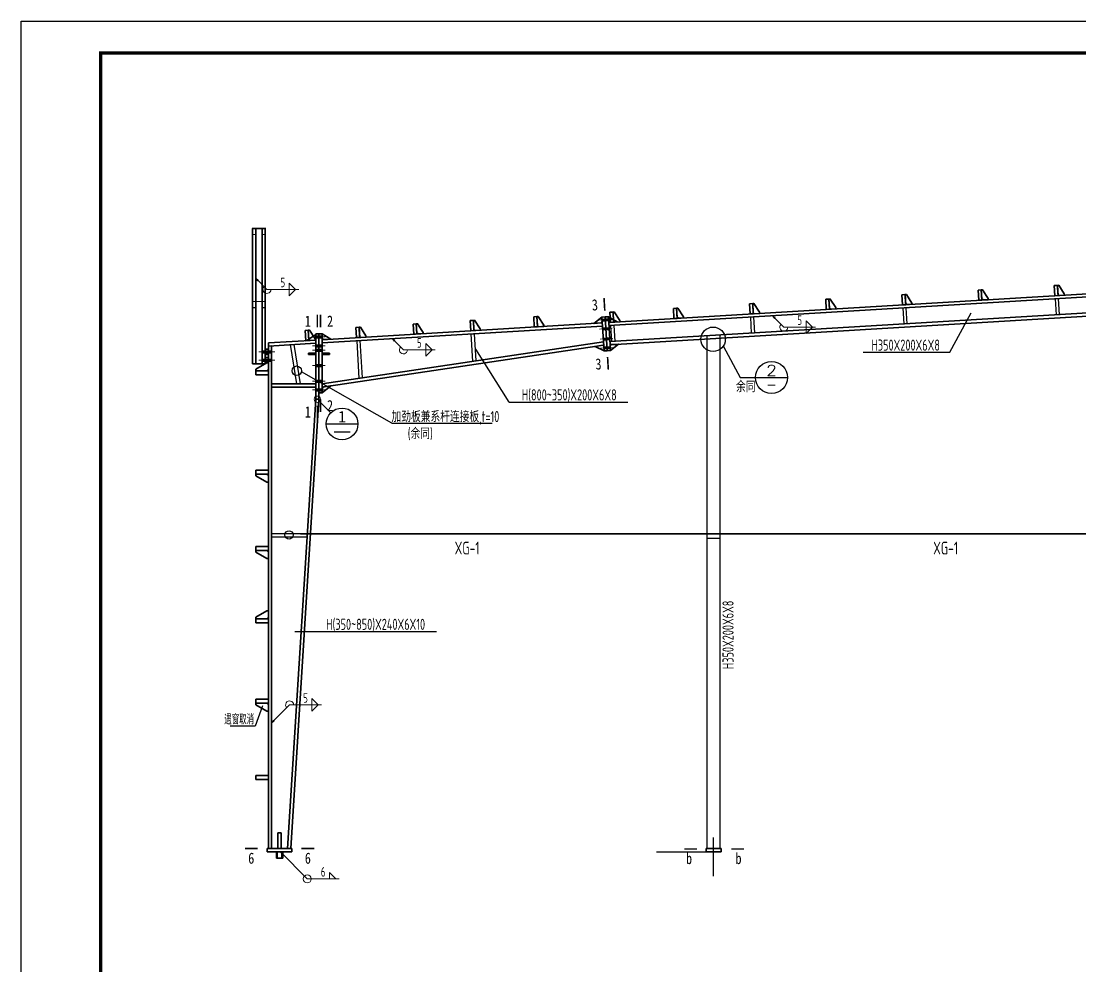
# Model space of a CAD drawing. Extents: x 492302 to 683319, y -252071 to 755100.
# Drawn here: x 493236 to 526527, y -151630 to -121930 of the extents above; entities that cross this region are included whole.
import ezdxf
from ezdxf.enums import TextEntityAlignment as Align

# ---------------------------------------------------------------- set-up
doc = ezdxf.new("R2010")
doc.units = 0
doc.header["$LTSCALE"] = 1000
doc.header["$MEASUREMENT"] = 0
doc.linetypes.add('DOTE', pattern=[2.42, 2, -0.2, 0.02, -0.2])
for name, color, linetype, lineweight in [('10', 7, 'Continuous', 35), ('114', 2, 'Continuous', 18), ('116', 1, 'Continuous', 35), ('12', 2, 'Continuous', 35), ('14', 2, 'Continuous', 35), ('墙线__粗线', 7, 'Continuous', 18), ('焊缝标注', 9, 'Continuous', 18), ('索引符号标注', 9, 'Continuous', 18), ('钢板标注', 9, 'Continuous', 18)]:
    doc.layers.add(name, color=color, linetype=linetype, lineweight=lineweight)
for name, color, linetype in [('11', 3, 'Continuous'), ('3T_WOOD', 21, 'Continuous'), ('BALCONY', 6, 'Continuous'), ('DOTE', 14, 'DOTE'), ('FRAMING', 2, 'Continuous'), ('PUB_DIM', 171, 'Continuous'), ('TK', 4, 'Continuous')]:
    doc.layers.add(name, color=color, linetype=linetype)
doc.styles.add('COMP', font='COMPLEX.shx', dxfattribs={"bigfont": 'hztxt'})
doc.styles.add('FromPkpm', font='Pkpmeng', dxfattribs={"width": 0.7, "bigfont": 'hztxt'})
doc.styles.add('TSSD_Dimension', font='Tssdeng.shx', dxfattribs={"width": 0.7, "bigfont": 'hztxt.shx'})
doc.styles.add('TSSD_REIN', font='tssdeng.shx', dxfattribs={"width": 0.7, "bigfont": 'tssdchn.shx'})
doc.styles.add('图框', font='')
doc.styles.add('图框字体', font='', dxfattribs={"width": 0.8})
doc.styles.get('图框').set_extended_font_data('SimSun')
doc.styles.get('图框字体').set_extended_font_data('NSimSun')

# ---------------------------------------------------------------- blocks, each defined once
blk = doc.blocks.new('GeYuanFrame_46685158', base_point=(20.09, 4.53))
at = {"layer": 'TK'}
blk.add_lwpolyline([(20.09, 4.53), (20.09, 598.53), (1071.09, 598.53), (1071.09, 4.53)], close=True, dxfattribs=at)
at = {"layer": 'TK', "const_width": 1}
blk.add_lwpolyline([(45.09, 588.53), (1061.09, 588.53), (1061.09, 14.53), (45.09, 14.53)], close=True, dxfattribs=at)
blk = doc.blocks.new('w453w53')
at = {"layer": '12', "color": 4}
for p, q in [((473598, 1381074, -5700), (474078, 1381074, -5700)), ((473598, 1380924, -5700), (473598, 1381074, -5700)), ((473598, 1381074, -5700), (474078, 1381074, -5700)), ((474078, 1381074, -5700), (474078, 1380925, -5700)), ((473598, 1380924, -5700), (473598, 1380864, -5700)), ((473598, 1380864, -5700), (474019, 1380624, -5700)), ((474078, 1380865, -5700), (474018, 1380924, -5700)), ((474019, 1380624, -5700), (474078, 1380625, -5700)), ((474078, 1380625, -5700), (474078, 1380865, -5700))]:
    blk.add_line(p, q, dxfattribs=at)
at = {"layer": '12', "color": 4, "elevation": -5700}
blk.add_lwpolyline([(474078, 1380925), (473598, 1380925)], dxfattribs=at)
blk = doc.blocks.new('Q321QS4A234223')
at = {"layer": '12', "lineweight": 35, "ltscale": 100}
for p, q in [((409213, 107552), (409113, 107546)), ((409113, 107546), (409132, 107227)), ((409232, 107233), (409213, 107552)), ((404422, 107265), (404322, 107259)), ((404322, 107259), (404341, 106939)), ((404441, 106945), (404422, 107265)), ((406817, 107409), (406717, 107403)), ((406717, 107403), (406737, 107083)), ((406836, 107089), (406817, 107409)), ((409132, 107227), (409232, 107233)), ((399630, 106977), (399530, 106971)), ((399530, 106971), (399549, 106652)), ((399649, 106658), (399630, 106977)), ((402026, 107121), (401926, 107115)), ((401926, 107115), (401945, 106796)), ((402045, 106802), (402026, 107121)), ((404341, 106939), (404441, 106945)), ((406737, 107083), (406836, 107089)), ((392842, 106570), (392743, 106564)), ((392743, 106564), (392762, 106245)), ((392862, 106251), (392842, 106570)), ((395238, 106714), (395138, 106708)), ((395138, 106708), (395157, 106388)), ((395257, 106394), (395238, 106714)), ((397234, 106834), (397135, 106828)), ((397135, 106828), (397154, 106508)), ((397254, 106514), (397234, 106834)), ((399549, 106652), (399649, 106658)), ((401945, 106796), (402045, 106802)), ((387252, 106235), (387153, 106229)), ((387153, 106229), (387172, 105909)), ((387272, 105915), (387252, 106235)), ((389049, 106342), (388949, 106336)), ((388949, 106336), (388969, 106017)), ((389068, 106023), (389049, 106342)), ((390846, 106450), (390746, 106444)), ((390746, 106444), (390765, 106125)), ((390865, 106131), (390846, 106450)), ((392762, 106245), (392862, 106251)), ((395157, 106388), (395257, 106394)), ((397154, 106508), (397254, 106514)), ((385655, 106139), (385555, 106133)), ((385555, 106133), (385575, 105813)), ((385674, 105819), (385655, 106139)), ((387172, 105909), (387272, 105915)), ((388969, 106017), (389068, 106023)), ((390765, 106125), (390865, 106131)), ((385575, 105813), (385674, 105819))]:
    blk.add_line(p, q, dxfattribs=at)
for points in [[(409429, 107285), (409432, 107245), (409272, 107235), (409230, 107273), (409213, 107552), (409253, 107555)], [(404638, 106997), (404640, 106957), (404481, 106948), (404438, 106985), (404422, 107265), (404461, 107267)], [(407034, 107141), (407036, 107101), (406876, 107092), (406834, 107129), (406817, 107409), (406857, 107411)], [(399847, 106710), (399849, 106670), (399689, 106660), (399647, 106698), (399630, 106977), (399670, 106980)], [(402242, 106854), (402245, 106814), (402085, 106804), (402043, 106842), (402026, 107121), (402066, 107123)], [(393059, 106303), (393061, 106263), (392901, 106253), (392859, 106291), (392842, 106570), (392882, 106572)], [(395454, 106446), (395457, 106406), (395297, 106397), (395255, 106434), (395238, 106714), (395278, 106716)], [(397451, 106566), (397453, 106526), (397294, 106517), (397251, 106554), (397234, 106834), (397274, 106836)], [(387469, 105967), (387471, 105927), (387311, 105918), (387269, 105955), (387252, 106235), (387292, 106237)], [(389266, 106075), (389268, 106035), (389108, 106025), (389066, 106063), (389049, 106342), (389089, 106345)], [(391062, 106183), (391065, 106143), (390905, 106133), (390863, 106171), (390846, 106450), (390886, 106453)], [(385872, 105871), (385874, 105831), (385714, 105822), (385672, 105859), (385655, 106139), (385695, 106141)]]:
    blk.add_lwpolyline(points, close=True, dxfattribs=at)
at = {"layer": '3T_WOOD'}
for points in [[(409138, 107126), (409168, 106628)], [(409238, 107132), (409268, 106634)], [(399556, 106551), (399585, 106053)], [(399655, 106557), (399685, 106059)], [(404347, 106838), (404377, 106340)], [(404447, 106844), (404477, 106346)], [(395163, 106287), (395193, 105789)], [(395263, 106293), (395293, 105795)], [(390771, 106023), (390823, 105160)], [(390871, 106029), (390923, 105175)], [(387178, 105808), (387249, 104627)], [(387278, 105814), (387348, 104641)]]:
    blk.add_lwpolyline(points, dxfattribs=at)
blk = doc.blocks.new('_INDEX')
blk.add_line((-0.5, 0), (0.5, 0))
blk.add_circle((0, 0), 0.5)
at = {"style": 'COMP'}
for tag, width, p, p2 in [('1', 2.333333, (-0.17, 0.05), (0.17, 0.05)), ('-', 1.166667, (-0.17, -0.39), (0.17, -0.39))]:
    blk.add_attdef(tag, text='', height=0.34, dxfattribs=dict(at, width=width)).set_placement(p, p2, align=Align.FIT)

msp = doc.modelspace()

# ---------------------------------------------------------------- hatches: boundary and pattern name
at = {"layer": '焊缝标注'}
for points in [[(500611.2, -130008), (500671.1, -130089.5), (500692.4, -130068.3)], [(516867, -131193.5), (516926.9, -131275), (516948.2, -131253.8)], [(504903.7, -131911.3), (504963.6, -131992.8), (504984.8, -131971.6)], [(501111.2, -143993.2), (501192.5, -143933.1), (501171.3, -143911.9)], [(501386.2, -148044.7), (501446.1, -148126.2), (501467.4, -148105)]]:
    msp.add_hatch(color=256, dxfattribs=at).paths.add_polyline_path(points)

# ---------------------------------------------------------------- linework, layer by layer
at = {"color": 3, "lineweight": 35, "ltscale": 100}
for p, q in [((500511.2, -132707.8), (500511.2, -128444.7)), ((500511.2, -128444.7), (500611.2, -128444.7)), ((500511.2, -128444.7), (500911.2, -128444.7)), ((500611.2, -132707.8), (500611.2, -128444.7)), ((500811.2, -132707.8), (500811.2, -128444.7)), ((500811.2, -128444.7), (500911.2, -128444.7)), ((500911.2, -132707.8), (500911.2, -128444.7)), ((511710.8, -131402.7), (532311.6, -130166.6)), ((511716.8, -131502.5), (532317.5, -130266.5)), ((511746.8, -132001.6), (532347.5, -130765.6)), ((511752.8, -132101.4), (532353.5, -130865.4)), ((502699.2, -131943.4), (511511.2, -131414.7)), ((502699.2, -132043.6), (511517.2, -131514.5)), ((501011.2, -132144.8), (501111.2, -132138.8)), ((501011.2, -147944.7), (501011.2, -132144.8)), ((501111.2, -147944.7), (501111.2, -132138.8)), ((502699.2, -133334.2), (511547.1, -132013.2)), ((502699.2, -133435.3), (511553.1, -132113.4)), ((500511.2, -132707.8), (500911.2, -132707.8)), ((501611, -147944.7), (502499.2, -133815.3)), ((501711.2, -147944.7), (502599.4, -133815.3)), ((502499.2, -133815.3), (502599.4, -133815.3))]:
    msp.add_line(p, q, dxfattribs=at)
for p, q in [((514807.5, -138044.6), (515207.5, -138044.6)), ((514807.6, -138184.9), (515207.5, -138184.9))]:
    msp.add_line(p, q)
at = {"const_width": 37.7}
for points in [[(500611.2, -128638.5), (500511.2, -128638.5), (500511.2, -128444.7), (500911.2, -128444.7), (500911.2, -128638.5), (500813.9, -128638.5)], [(500611.2, -130938.4), (500511.2, -130938.4), (500511.2, -130744.6), (500911.2, -130744.6), (500911.2, -130938.4), (500813.9, -130938.4)]]:
    msp.add_lwpolyline(points, dxfattribs=at)
at = {"color": 6}
msp.add_lwpolyline([(500822, -143458.8), (500591, -144097), (499803.2, -144097)], dxfattribs=at)
at = {"layer": '10', "lineweight": 35, "ltscale": 100, "const_width": 50}
for points in [[(511564.3, -130630.1), (511588.3, -131029.4)], [(502549.2, -131158.9), (502549.2, -131558.9)], [(502649.2, -131158.9), (502649.2, -131558.9)], [(511699.8, -132888), (511675.8, -132488.7)], [(502649.2, -134215.3), (502649.2, -133815.3)], [(502549.2, -134415.3), (502549.2, -134015.3)], [(500271.2, -147944.7), (500671.2, -147944.7)], [(502451.2, -147944.7), (502051.2, -147944.7)]]:
    msp.add_lwpolyline(points, dxfattribs=at)
at = {"layer": '10', "const_width": 45, "elevation": 200}
for points in [[(514089.6, -147955.8), (514489.6, -147955.8)], [(515962.6, -147955.8), (515562.6, -147955.8)]]:
    msp.add_lwpolyline(points, dxfattribs=at)
at = {"layer": '11'}
for p, q in [((514807.5, -147944.6), (514807.5, -131818)), ((515207.5, -131794), (515207.5, -147944.6)), ((513215.6, -148044.6, -200), (514771.2, -148044.6))]:
    msp.add_line(p, q, dxfattribs=at)
at = {"layer": '114', "lineweight": 18, "ltscale": 100}
for p, q in [((511406, -131330.8), (511805.3, -131306.9)), ((511422.8, -131610.3), (511822, -131586.4)), ((502399.2, -131853.4), (502799.2, -131853.4)), ((502399.2, -132133.6), (502799.2, -132133.6)), ((511441.9, -131929.4), (511841.2, -131905.4)), ((500711.2, -132324.8), (501211.2, -132324.8)), ((502399.2, -132273.6), (502799.2, -132273.6)), ((511458.7, -132209.2), (511858, -132185.3)), ((500711.2, -132584.8), (501211.2, -132584.8)), ((502399.2, -132759.6), (502799.2, -132759.6)), ((502399.2, -133244.2), (502799.2, -133244.2)), ((502399.2, -133525.3), (502799.2, -133525.3))]:
    msp.add_line(p, q, dxfattribs=at)
at = {"layer": '114', "color": 1, "lineweight": 70, "ltscale": 100}
for p, q in [((511505.8, -131324.8), (511705.5, -131312.9)), ((511522.6, -131604.3), (511722.2, -131592.3)), ((502499.2, -131853.4), (502699.2, -131853.4)), ((502499.2, -132133.6), (502699.2, -132133.6)), ((511541.7, -131923.4), (511741.4, -131911.4)), ((500811.2, -132324.8), (501111.2, -132324.8)), ((502499.2, -132273.6), (502699.2, -132273.6)), ((511558.5, -132203.3), (511758.2, -132191.3)), ((500811.2, -132584.8), (501111.2, -132584.8)), ((502499.2, -132759.6), (502699.2, -132759.6)), ((502499.2, -133244.2), (502699.2, -133244.2)), ((502499.2, -133525.3), (502699.2, -133525.3))]:
    msp.add_line(p, q, dxfattribs=at)
at = {"layer": '116', "lineweight": 35, "ltscale": 100}
for p, q in [((501261.2, -148044.7), (501261.2, -148244.7)), ((501291.2, -148044.7), (501291.2, -148244.7)), ((501431.2, -148044.7), (501431.2, -148244.7)), ((501461.2, -148044.7), (501461.2, -148244.7)), ((501261.2, -148244.7), (501461.2, -148244.7))]:
    msp.add_line(p, q, dxfattribs=at)
at = {"layer": '12', "color": 4}
for p, q in [((500611.3, -145644.6), (501011.2, -145644.6)), ((500611.4, -145769.5), (500611.3, -145644.6)), ((500611.3, -145644.6), (501011.2, -145644.6))]:
    msp.add_line(p, q, dxfattribs=at)
at = {"layer": '12'}
for p, q in [((514771.2, -147944.6), (515251.2, -147944.6)), ((514771.2, -148044.6), (514771.2, -147944.6)), ((515251.2, -148044.6), (514771.2, -148044.6)), ((515251.2, -147944.6), (515251.2, -148044.6))]:
    msp.add_line(p, q, dxfattribs=at)
at = {"layer": '12', "color": 4}
msp.add_lwpolyline([(501011.3, -145769.2), (500611.4, -145769.2)], dxfattribs=at)
at = {"layer": '14', "lineweight": 35, "ltscale": 100}
for p, q in [((511241.7, -131430.8), (511500.4, -131235)), ((511471.3, -131417.1), (511241.7, -131430.8)), ((511508.8, -131374.7), (511471.3, -131417.1)), ((511500.4, -131235), (511600.2, -131229)), ((511564, -132295.1), (511500.4, -131235)), ((511500.4, -131235), (511508.8, -131374.7)), ((511600.2, -131229), (511700.1, -131223)), ((511600.2, -131229), (511663.9, -132289.1)), ((511663.9, -132289.1), (511600.2, -131229)), ((511700.1, -131223), (511763.7, -132283.1)), ((511708.4, -131362.8), (511700.1, -131223)), ((511700.1, -131223), (511980.4, -131386.5)), ((511750.8, -131400.3), (511708.4, -131362.8)), ((511980.4, -131386.5), (511750.8, -131400.3)), ((502219.7, -131972.2), (502499.2, -131775.4)), ((502499.2, -133815.3), (502499.2, -131758.9)), ((502499.2, -131758.9), (502599.2, -131758.9)), ((502499.2, -131775.4), (502499.2, -131915.4)), ((502599.2, -131758.9), (502599.2, -133815.3)), ((502599.2, -133615.3), (502599.2, -131758.9)), ((502599.2, -131758.9), (502699.2, -131758.9)), ((502699.2, -131758.9), (502699.2, -133615.3)), ((502699.2, -131903.4), (502699.2, -131763.4)), ((502699.2, -131763.4), (502978.7, -131926.6)), ((501011.2, -132044.7), (502499.2, -131955.4)), ((501011.2, -132144.8), (501011.2, -132044.7)), ((502499.2, -132055.6), (501011.2, -132144.8)), ((502459.2, -131957.8), (502219.7, -131972.2)), ((502499.2, -131915.4), (502459.2, -131957.8)), ((502499.2, -131955.4), (502499.2, -132055.6)), ((502739.1, -131941), (502699.2, -131903.4)), ((502978.7, -131926.6), (502739.1, -131941)), ((511286.1, -132153.3), (511513.6, -132119.3)), ((511563.9, -132293.1), (511286.1, -132153.3)), ((511513.6, -132119.3), (511555.5, -132153.3)), ((511555.5, -132153.3), (511563.9, -132293.1)), ((511755.2, -132141.4), (511792.7, -132099)), ((511763.6, -132281.1), (511755.2, -132141.4)), ((512022.3, -132085.3), (511763.6, -132281.1)), ((511792.7, -132099), (512022.3, -132085.3)), ((500911.2, -132404.8), (500911.2, -132244.8)), ((500911.2, -132244.8), (501011.2, -132244.8)), ((501011.2, -132404.8), (500911.2, -132404.8)), ((501011.2, -132244.8), (501011.2, -132404.8)), ((502499.2, -132363.6), (502269.2, -132363.6)), ((502269.2, -132363.6), (502269.2, -132413.6)), ((502269.2, -132413.6), (502499.2, -132413.6)), ((502499.2, -132413.6), (502499.2, -132363.6)), ((502699.2, -132363.6), (502929.2, -132363.6)), ((502699.2, -132413.6), (502699.2, -132363.6)), ((502929.2, -132413.6), (502699.2, -132413.6)), ((502929.2, -132363.6), (502929.2, -132413.6)), ((511663.9, -132289.1), (511564, -132295.1)), ((511763.7, -132283.1), (511663.9, -132289.1)), ((500911.2, -132664.8), (500911.2, -132504.8)), ((500911.2, -132504.8), (501011.2, -132504.8)), ((501011.2, -132664.8), (500911.2, -132664.8)), ((501011.2, -132504.8), (501011.2, -132664.8)), ((501111.2, -133334.8), (502499.2, -133334.8)), ((501111.2, -133434.8), (501111.2, -133334.8)), ((502499.2, -133434.8), (501111.2, -133434.8)), ((502499.2, -133334.8), (502499.2, -133434.8)), ((502976.1, -133394), (502699.2, -133615.3)), ((502699.2, -133475.3), (502738.7, -133429.4)), ((502699.2, -133615.3), (502699.2, -133475.3)), ((502738.7, -133429.4), (502976.1, -133394)), ((502599.2, -133815.3), (502499.2, -133815.3)), ((502699.2, -133615.3), (502599.2, -133615.3)), ((501311.2, -147944.7), (501311.2, -147444.7)), ((501311.2, -147444.7), (501411.2, -147444.7)), ((501411.2, -147444.7), (501411.2, -147944.7)), ((500971.2, -148044.7), (500971.2, -147944.7)), ((500971.2, -147944.7), (501751.2, -147944.7)), ((501751.2, -148044.7), (500971.2, -148044.7)), ((501411.2, -147944.7), (501311.2, -147944.7)), ((501751.2, -147944.7), (501751.2, -148044.7))]:
    msp.add_line(p, q, dxfattribs=at)
at = {"layer": '3T_WOOD'}
for p, q in [((502233.3, -138044.6), (501111.2, -138044.6)), ((502226.7, -138149.5), (501111.2, -138149.5))]:
    msp.add_line(p, q, dxfattribs=at)
for points in [[(501698.3, -132096.7), (501895.3, -133334.8)], [(501813.6, -132096.7), (502010.6, -133334.8)]]:
    msp.add_lwpolyline(points, dxfattribs=at)
for centre, radius in [((501903.1, -132918.8), 148.4), ((501660, -138081), 129.6)]:
    msp.add_circle(centre, radius, dxfattribs=at)
at = {"layer": 'BALCONY'}
for p, q in [((508585.2, -133906.3, -3.6), (507534.5, -132238.3)), ((519712.6, -132340.8), (522442, -132340.8)), ((504891.3, -134572.1), (502052.1, -132957.5)), ((508585.2, -133906.3, -3.6), (512312.3, -133906.3, -3.6)), ((504891.3, -134572.1), (508047.8, -134572.1)), ((501842.2, -141119.8), (506301.5, -141119.8))]:
    msp.add_line(p, q, dxfattribs=at)
msp.add_lwpolyline([(519712.6, -132340.8), (522442, -132340.8), (523112.4, -131101.3)], dxfattribs=at)
at = {"layer": 'DOTE'}
msp.add_line((515011.2, -148809.1), (515011.2, -147594.9), dxfattribs=at)
at = {"layer": 'FRAMING', "linetype": 'DOTE', "const_width": 50}
msp.add_lwpolyline([(502015, -138044.6), (584103.5, -138044.6)], dxfattribs=at)
at = {"layer": 'PUB_DIM'}
for p, q in [((515317.5, -132160.9), (515844.6, -133133.1)), ((515844.6, -133133.1), (516331.4, -133133.1))]:
    msp.add_line(p, q, dxfattribs=at)
msp.add_circle((514995.2, -131930.5, -200), 383.7, dxfattribs=at)
at = {"layer": '墙线__粗线', "lineweight": 18, "ltscale": 100}
msp.add_circle((502549.2, -133815.3), 100, dxfattribs=at)
at = {"layer": '焊缝标注', "lineweight": 18, "ltscale": 100}
for p, q in [((500611.2, -130008), (500963.8, -130362.6)), ((501663.8, -130162.6), (501863.8, -130362.6)), ((501663.8, -130362.6), (501663.8, -130162.6)), ((500963.8, -130362.6), (501963.8, -130362.6)), ((501663.8, -130562.6), (501863.8, -130362.6)), ((501663.8, -130362.6), (501663.8, -130562.6)), ((516867, -131193.5), (517219.6, -131548)), ((517919.6, -131348), (518119.6, -131548)), ((517919.6, -131548), (517919.6, -131348)), ((517219.6, -131548), (518219.6, -131548)), ((517919.6, -131748), (518119.6, -131548)), ((517919.6, -131548), (517919.6, -131748)), ((504903.7, -131911.3), (505256.2, -132265.8)), ((505956.2, -132065.8), (506156.2, -132265.8)), ((505956.2, -132265.8), (505956.2, -132065.8)), ((505256.2, -132265.8), (506256.2, -132265.8)), ((505956.2, -132465.8), (506156.2, -132265.8)), ((505956.2, -132265.8), (505956.2, -132465.8)), ((501111.2, -143993.2), (501677.1, -143427.8)), ((501677.1, -143427.8), (502677.1, -143427.8)), ((502377.1, -143227.8), (502577.1, -143427.8)), ((502377.1, -143427.8), (502377.1, -143227.8)), ((502377.1, -143627.8), (502577.1, -143427.8)), ((502377.1, -143427.8), (502377.1, -143627.8)), ((501386.2, -148044.7), (502232.4, -148895.6)), ((502932.4, -148695.6), (503132.4, -148895.6)), ((502932.4, -148895.6), (502932.4, -148695.6)), ((502232.4, -148895.6), (503232.4, -148895.6))]:
    msp.add_line(p, q, dxfattribs=at)
at = {"layer": '焊缝标注', "linetype": 'Continuous'}
for points in [[(500611.2, -130008), (500671.1, -130089.5), (500692.4, -130068.3)], [(516867, -131193.5), (516926.9, -131275), (516948.2, -131253.8)], [(504903.7, -131911.3), (504963.6, -131992.8), (504984.8, -131971.6)], [(501111.2, -143993.2), (501192.5, -143933.1), (501171.3, -143911.9)], [(501386.2, -148044.7), (501446.1, -148126.2), (501467.4, -148105)]]:
    msp.add_lwpolyline(points, close=True, dxfattribs=at)
at = {"layer": '焊缝标注', "lineweight": 18, "ltscale": 100}
msp.add_circle((502232.4, -148895.6), 125, dxfattribs=at)
for centre, start, end in [((500963.8, -130362.6), 134.84027, 0), ((517219.6, -131548), 134.84026, 0), ((505256.2, -132265.8), 134.84029, 0), ((501677.1, -143427.8), 0, 224.97719)]:
    msp.add_arc(centre, 125, start, end, dxfattribs=at)
at = {"layer": '索引符号标注', "lineweight": 25}
for p, q in [((502619.9, -133886.1), (502973.4, -134239.6)), ((502827, -134593.2), (503827, -134593.2)), ((503077, -134843.2), (503577, -134843.2))]:
    msp.add_line(p, q, dxfattribs=at)
msp.add_circle((503327, -134593.2), 500, dxfattribs=at)

# ---------------------------------------------------------------- block references
at = {"extrusion": (0, 0, -1), "xscale": 0.833125002682209, "yscale": 0.8331249952316284, "zscale": -0.8331250001039336, "rotation": 180}
for p in [(-106044.8, 1017562.8, -4748.8), (-106044.8, 1009762.8, -4748.8)]:
    msp.add_blockref('w453w53', p, dxfattribs=at)
at = {"extrusion": (0, 0, -1), "xscale": -0.833125002682209, "yscale": 0.8331249952316284, "zscale": -0.8331250001039336}
for p in [(-106044.8, -1286652, -4748.8), (-106044.8, -1289052, -4748.8), (-106044.8, -1293852, -4748.8)]:
    msp.add_blockref('w453w53', p, dxfattribs=at)
at = {"layer": '3T_WOOD', "xscale": 100, "yscale": 100, "zscale": 100}
msp.add_blockref('GeYuanFrame_46685158', (493236, -181329.6), dxfattribs=at)
at = {"layer": '3T_WOOD'}
msp.add_blockref('Q321QS4A234223', (116610, -237787.7), dxfattribs=at)
at = {"layer": 'PUB_DIM'}
ref = msp.add_blockref('_INDEX', (516831.4, -133133.1), dxfattribs=dict(at, xscale=1000, yscale=1000, zscale=1000))
ref.add_attrib('1', '2', dxfattribs={"layer": '0', "height": 340, "style": 'COMP', "width": 1.5}).set_placement((516661.4, -133083.1), (517001.4, -133083.1), align=Align.FIT)
ref.add_attrib('-', '-', dxfattribs={"layer": '0', "height": 340, "style": 'COMP', "width": 1.166667}).set_placement((516661.4, -133523.1), (517001.4, -133523.1), align=Align.FIT)

# ---------------------------------------------------------------- texts
at = {"layer": '10', "lineweight": 25, "style": '图框字体', "width": 0.8}
for p in [(511276.8, -130847.7), (511388.3, -132706.3)]:
    msp.add_text('3', height=350, rotation=3.43362, dxfattribs=at).set_placement(p, align=Align.MIDDLE_CENTER)
for s, p in [('1', (502249.2, -131358.9)), ('2', (502949.2, -131358.9)), ('1', (502249.2, -134215.3)), ('2', (502949.2, -134015.3)), ('6', (500471.2, -148244.7)), ('6', (502251.2, -148244.7))]:
    msp.add_text(s, height=350, dxfattribs=at).set_placement(p, align=Align.MIDDLE_CENTER)
at = {"layer": '10', "style": '图框字体', "width": 0.8}
for p in [(514143.1, -148430.8), (515699.2, -148430.8)]:
    msp.add_text('b', height=350, dxfattribs=at).set_placement(p)
at = {"layer": 'BALCONY', "style": 'TSSD_Dimension', "width": 0.7}
for s, p in [('H350X200X6X8', (521050.7, -132112.8)), ('H(800~350)X200X6X8', (510470.9, -133678.3, -3.6)), ('余同', (516019.3, -133399.3, -200)), ('H(350~850)X240X6X10', (504382.2, -140891.7))]:
    msp.add_text(s, height=350, dxfattribs=at).set_placement(p, align=Align.MIDDLE)
at = {"layer": 'BALCONY', "width": 0.7}
for s, height, style, p in [('加劲板兼系杆连接板,t=10', 350, 'TSSD_Dimension', (504882, -134536.5)), ('(余同)', 350, 'TSSD_Dimension', (505392.3, -135070)), ('XG-1', 400, 'TSSD_REIN', (506867.8, -138695, 2180)), ('XG-1', 400, 'TSSD_REIN', (521915.2, -138695, 2180))]:
    msp.add_text(s, height=height, dxfattribs=dict(at, style=style)).set_placement(p)
at = {"layer": 'BALCONY', "style": 'TSSD_Dimension', "width": 0.7}
msp.add_text('H350X200X6X8', height=350, rotation=90, dxfattribs=at).set_placement((515463.5, -141224.4, 1287), align=Align.MIDDLE)
at = {"layer": '焊缝标注', "lineweight": 25, "style": 'FromPkpm', "width": 0.7}
for s, p in [('5', (501463.8, -130292.6)), ('5', (517719.6, -131478)), ('5', (505756.2, -132195.8)), ('5', (502177.1, -143357.8)), ('6', (502732.4, -148825.6))]:
    msp.add_text(s, height=300, dxfattribs=at).set_placement(p, align=Align.CENTER)
at = {"layer": '索引符号标注', "lineweight": 25, "style": '图框'}
msp.add_text('1', height=360, dxfattribs=at).set_placement((503327, -134543.2), align=Align.CENTER)
at = {"layer": '钢板标注', "color": 6, "lineweight": 25, "style": 'FromPkpm', "width": 0.58}
msp.add_text('遇窗取消', height=300, dxfattribs=at).set_placement((500090.5, -144037.8), align=Align.CENTER)

doc.saveas('drawing.dxf')
